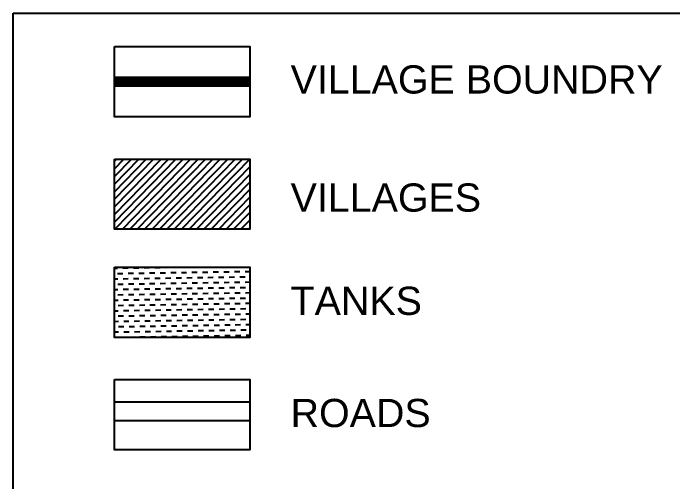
# Model space of a CAD drawing. Header units: inches. Extents: x 617 to 4497, y -923 to 1824.
# Drawn here: x 3767.8 to 4213.9, y -563.9 to -247.2 of the extents above; entities that cross this region are included whole.
import ezdxf

# ---------------------------------------------------------------- set-up
doc = ezdxf.new("R2010")
doc.units = ezdxf.units.IN
doc.header["$LTSCALE"] = 15
doc.header["$MEASUREMENT"] = 0
for name, color, linetype in [('chainage', 7, 'Continuous'), ('ROAD-CT', 50, 'Continuous'), ('TANKS', 4, 'Continuous'), ('V', 6, 'Continuous'), ('VILLAGE', 30, 'Continuous'), ('VILLAGE BOUNDARY', 200, 'Continuous')]:
    doc.layers.add(name, color=color, linetype=linetype)
doc.styles.get("Standard").update_dxf_attribs({"font": 'arial.ttf'})

msp = doc.modelspace()

# ---------------------------------------------------------------- hatches: boundary and pattern name
at = {"layer": 'TANKS'}
h = msp.add_hatch(dxfattribs=at)
h.set_pattern_fill('DASH', color=5, scale=28.742953, angle=0.9117, style=0)
h.set_pattern_definition([(0.9117137, (-33772.0666, -242079.794), (3.53524544, 3.649583005), [3.59286908, -3.59286908])])
h.paths.add_polyline_path([(3836.28, -418.84), (3927.86, -418.84), (3927.86, -466.32), (3836.28, -466.32)])
at = {"layer": 'VILLAGE'}
h = msp.add_hatch(dxfattribs=at)
h.set_pattern_fill('ANSI31', color=256, scale=28.742953, angle=0.7947, style=0)
h.set_pattern_definition([(45.7946809, (-33772.0666, -242079.794), (-2.575533405, 2.505062056), [])])
h.paths.add_polyline_path([(3836.28, -345.76), (3927.86, -345.76), (3927.86, -393.24), (3836.28, -393.24)])

# ---------------------------------------------------------------- linework, layer by layer
at = {"layer": 'ROAD-CT', "color": 2}
for points in [[(3836.28, -509.79), (3927.86, -509.79)], [(3836.28, -522.45), (3927.86, -522.45)]]:
    msp.add_lwpolyline(points, dxfattribs=at)
at = {"layer": 'V', "color": 0}
for points in [[(3767.84, -247.2), (4414.68, -247.2), (4414.68, -855.59), (3767.84, -855.59)], [(3836.28, -269.8), (3927.86, -269.8), (3927.86, -317.28), (3836.28, -317.28)], [(3836.28, -345.76), (3927.86, -345.76), (3927.86, -393.24), (3836.28, -393.24)], [(3836.28, -418.84), (3927.86, -418.84), (3927.86, -466.32), (3836.28, -466.32)], [(3836.28, -494.81), (3927.86, -494.81), (3927.86, -542.29), (3836.28, -542.29)]]:
    msp.add_lwpolyline(points, close=True, dxfattribs=at)
at = {"layer": 'VILLAGE BOUNDARY', "color": 5, "const_width": 7.19}
msp.add_lwpolyline([(3836.28, -293.54), (3927.86, -293.54)], dxfattribs=at)

# ---------------------------------------------------------------- texts
at = {"layer": 'chainage', "color": 0}
for s, height, p in [('VILLAGE BOUNDRY', 19.0704, (3955.44, -301.51)), ('VILLAGES ', 19.07, (3955.44, -381.34)), ('TANKS', 19.07, (3955.44, -451.14)), ('ROADS', 19.07, (3955.44, -526.98))]:
    msp.add_text(s, height=height, dxfattribs=at).set_placement(p)

doc.saveas('drawing.dxf')
